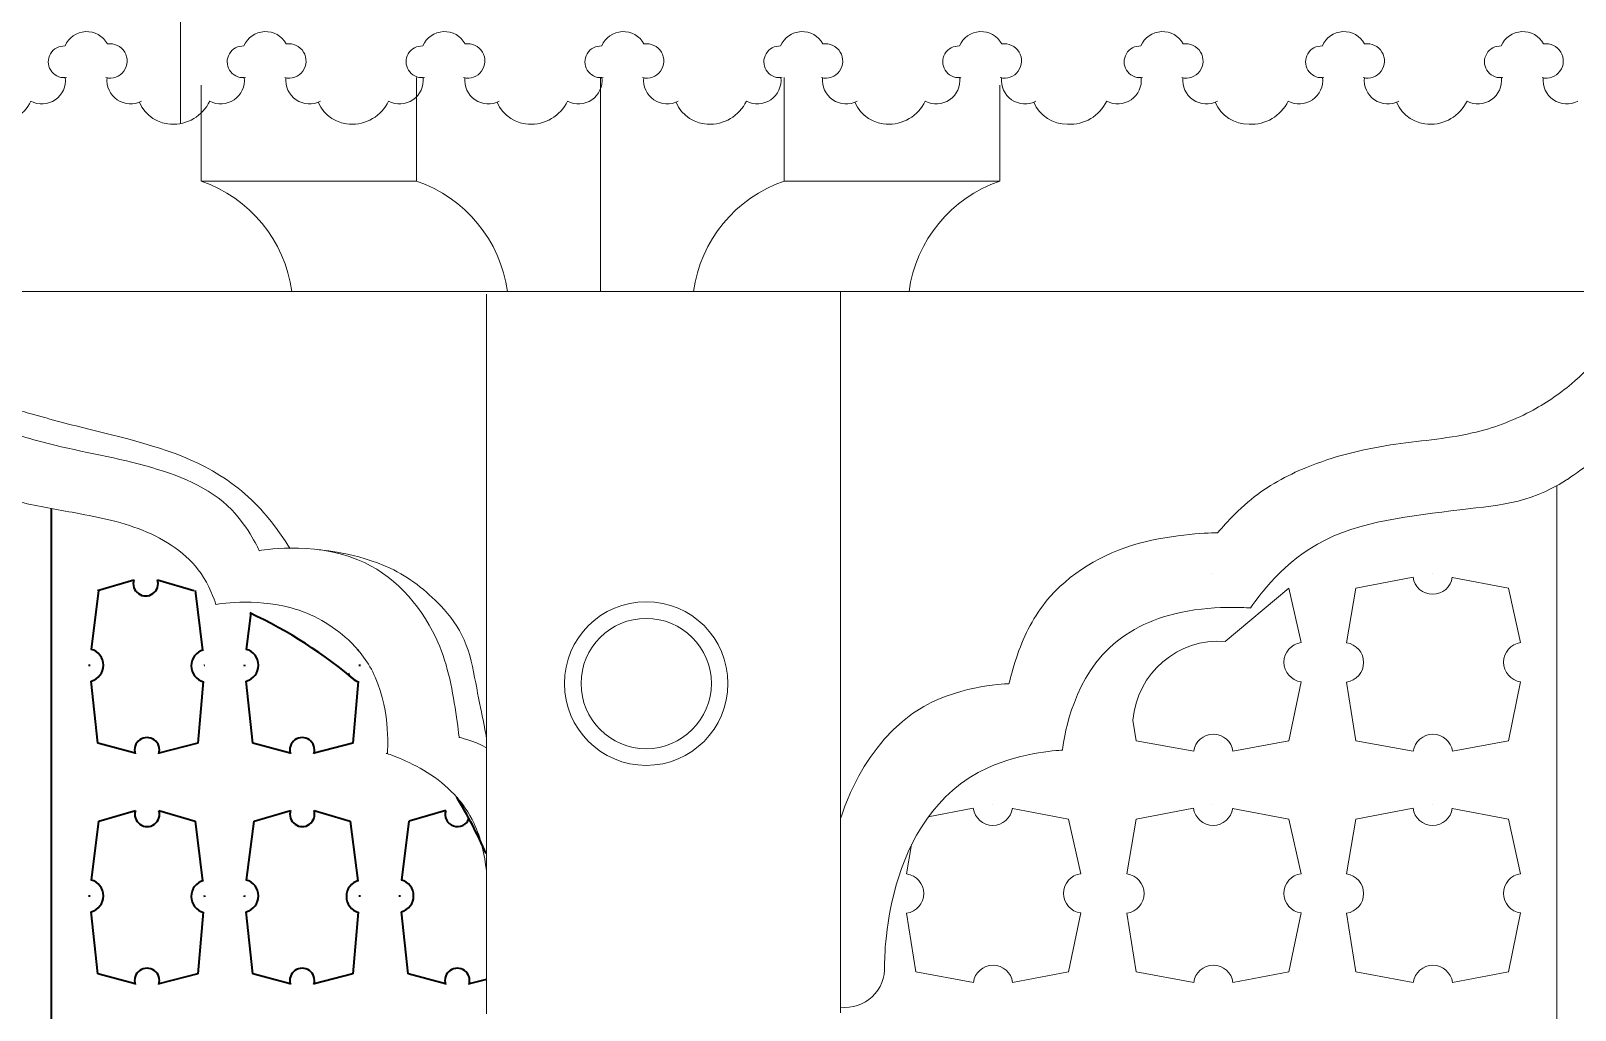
# Model space of a CAD drawing. Header units: millimetres. Extents: x 2399 to 111977, y 1313 to 59551.
# Drawn here: x 14003 to 15500, y 45612 to 46561 of the extents above; entities that cross this region are included whole.
import ezdxf

# ---------------------------------------------------------------- set-up
doc = ezdxf.new("R2010")
doc.units = ezdxf.units.MM
doc.layers.add('detail1', color=7, linetype='Continuous', lineweight=35)
doc.layers.add('main line', color=7, linetype='Continuous', lineweight=13)
doc.layers.add('hatch1', color=7, linetype='Continuous', lineweight=20, true_color=0x6a6a6a)

msp = doc.modelspace()

# ---------------------------------------------------------------- linework, layer by layer
at = {"layer": 'detail1', "color": 7, "linetype": 'Continuous', "lineweight": 35}
for p, q in [((14022.5293, 46098.5704), (14022.5293, 44698.128)), ((14061.5303, 45961.8144), (14068.7202, 46019.0482)), ((14067.2731, 46019.0482), (14102.6671, 46029.391)), ((14125.423, 46029.391), (14160.5798, 46019.0482)), ((14162.0269, 46019.0482), (14169.1907, 45961.1341)), ((14211.9232, 45961.8144), (14216.383, 45997.3158)), ((14059.5188, 45945.8021), (14059.702, 45947.2603)), ((14209.9117, 45945.8021), (14210.0949, 45947.2603)), ((14321.2998, 45947.2603), (14321.4801, 45945.8021)), ((14067.6946, 45871.1693), (14061.1224, 45931.1642)), ((14169.7616, 45930.7353), (14164.5207, 45871.1693)), ((14218.0875, 45871.1693), (14211.5152, 45931.1642)), ((14320.1545, 45930.7353), (14314.9135, 45871.1693)), ((14103.7905, 45861.4519), (14067.6946, 45871.1693)), ((14164.5207, 45871.1693), (14126.8764, 45861.3664)), ((14254.1834, 45861.4519), (14218.0875, 45871.1693)), ((14314.9135, 45871.1693), (14277.2693, 45861.3664)), ((14061.5303, 45738.2925), (14068.7202, 45795.5263)), ((14068.7202, 45795.5263), (14104.1142, 45805.869)), ((14126.8701, 45805.869), (14162.0269, 45795.5263)), ((14162.0269, 45795.5263), (14169.1907, 45737.6121)), ((14211.9232, 45738.2925), (14219.1131, 45795.5263)), ((14219.1131, 45795.5263), (14254.5071, 45805.869)), ((14277.2629, 45805.869), (14312.4197, 45795.5263)), ((14312.4197, 45795.5263), (14319.5836, 45737.6121)), ((14362.3161, 45738.2925), (14369.506, 45795.5263)), ((14404.9, 45805.869), (14369.506, 45795.5263)), ((14059.5188, 45722.2802), (14059.702, 45723.7383)), ((14170.9069, 45723.7383), (14171.0873, 45722.2802)), ((14209.9117, 45722.2802), (14210.0949, 45723.7383)), ((14321.2998, 45723.7383), (14321.4801, 45722.2802)), ((14360.3046, 45722.2802), (14360.4877, 45723.7383)), ((14067.6946, 45647.6473), (14061.1224, 45707.6423)), ((14169.7616, 45707.2134), (14164.5207, 45647.6473)), ((14218.0875, 45647.6473), (14211.5152, 45707.6423)), ((14320.1545, 45707.2134), (14314.9135, 45647.6473)), ((14368.4804, 45647.6473), (14361.9081, 45707.6423)), ((14103.7905, 45637.9299), (14067.6946, 45647.6473)), ((14164.5207, 45647.6473), (14126.8764, 45637.8444)), ((14254.1834, 45637.9299), (14218.0875, 45647.6473)), ((14314.9135, 45647.6473), (14277.2693, 45637.8444)), ((14404.5762, 45637.9299), (14368.4804, 45647.6473)), ((14444.3306, 45642.185), (14427.6622, 45637.8444))]:
    msp.add_line(p, q, dxfattribs=at)
for centre, radius, start, end in [((14114.045, 46025.6881), 11.9653, 161.9728274, 18.0271726), ((14020.0326, 45579.4801), 461.0574, 49.6240233, 64.9928705), ((14057.1732, 45946.5446), 15.8793, 284.4005587, 75.5994413), ((14174.0634, 45946.0208), 15.8793, 104.4005587, 255.5994413), ((14207.5661, 45946.5446), 15.8793, 284.4005587, 75.5994413), ((14324.4563, 45946.0208), 15.8793, 104.4005587, 107.8698459), ((14324.4563, 45946.0208), 15.8793, 206.6856969, 255.5994413), ((14115.3451, 45864.5597), 11.9653, 341.9728274, 198.0271726), ((14265.738, 45864.5597), 11.9653, 341.9728274, 198.0271726), ((14021.4797, 45579.4801), 461.0574, 23.5939121, 31.2414191), ((14115.4921, 45802.1662), 11.9653, 161.9728274, 18.0271726), ((14265.885, 45802.1662), 11.9653, 161.9728274, 18.0271726), ((14416.2779, 45802.1662), 11.9653, 161.9728274, 339.4513972), ((14057.1732, 45723.0227), 15.8793, 284.4005587, 75.5994413), ((14174.0634, 45722.4989), 15.8793, 104.4005587, 255.5994413), ((14207.5661, 45723.0227), 15.8793, 284.4005587, 75.5994413), ((14324.4563, 45722.4989), 15.8793, 104.4005587, 255.5994413), ((14357.9589, 45723.0227), 15.8793, 284.4005587, 75.5994413), ((14115.3451, 45641.0377), 11.9653, 341.9728274, 198.0271726), ((14265.738, 45641.0377), 11.9653, 341.9728274, 198.0271726), ((14416.1309, 45641.0377), 11.9653, 341.9728274, 198.0271726)]:
    msp.add_arc(centre, radius, start, end, dxfattribs=at)
at = {"layer": 'hatch1', "color": 251, "linetype": 'Continuous', "lineweight": 20, "true_color": 0x6a6a6a}
msp.add_line((14170.9069, 45947.2603), (14171.0873, 45945.8021), dxfattribs=at)
msp.add_arc((14021.4797, 45579.4801), 461.0574, 23.5939121, 31.2414191, dxfattribs=at)
at = {"layer": 'main line', "color": 7, "linetype": 'Continuous', "lineweight": 13}
for p, q in [((14147.7319, 46471.4957), (14147.7319, 46670.8185)), ((14376.6693, 46415.7989), (14376.6693, 46516.0211)), ((14554.8865, 46308.781), (14554.8865, 46516.0211)), ((14733.1037, 46415.7989), (14733.1037, 46516.0211)), ((14167.725, 46415.7989), (14167.725, 46508.6647)), ((14942.048, 46415.7989), (14942.048, 46508.6647)), ((14167.725, 46415.7989), (14376.6693, 46415.7989)), ((14942.048, 46415.7989), (14733.1037, 46415.7989)), ((12798.8324, 46308.781), (18267.3302, 46308.781)), ((14444.3306, 45608.6844), (14444.3306, 46306.236)), ((14787.7636, 45609.7199), (14787.7636, 46308.781)), ((15481.8957, 46120.5498), (15481.8957, 44698.128)), ((14022.5293, 46098.5704), (14022.5293, 44698.128)), ((15148.215, 46035.5075), (15148.2939, 46035.4924)), ((15361.0621, 46035.5075), (15361.141, 46035.4924)), ((15160.6135, 45969.6959), (15222.2334, 46021.3041)), ((15222.2334, 46021.3041), (15234.1184, 45968.5115)), ((15287.2015, 46021.3041), (15278.1599, 45968.2916)), ((15287.2015, 46021.3041), (15342.6769, 46031.972)), ((15380.6366, 46031.7514), (15435.0804, 46021.3041)), ((15435.0804, 46021.3041), (15446.9655, 45968.5115)), ((15234.1184, 45930.5208), (15222.2334, 45873.4252)), ((15278.1599, 45930.3009), (15287.2015, 45873.4252)), ((15446.9655, 45930.5208), (15435.0804, 45873.4252)), ((15071.1726, 45893.4404), (15074.3545, 45873.4252)), ((15074.3545, 45873.4252), (15130.0506, 45863.2566)), ((15168.0314, 45863.2325), (15222.2334, 45873.4252)), ((15287.2015, 45873.4252), (15342.8976, 45863.2566)), ((15380.8785, 45863.2325), (15435.0804, 45873.4252)), ((14872.7479, 45799.6301), (14916.267, 45807.9989)), ((14934.6522, 45811.5344), (14934.7311, 45811.5193)), ((15074.3545, 45797.331), (15129.8298, 45807.9989)), ((15148.215, 45811.5344), (15148.2939, 45811.5193)), ((15287.2015, 45797.331), (15342.6769, 45807.9989)), ((15361.0621, 45811.5344), (15361.141, 45811.5193)), ((14954.2267, 45807.7782), (15008.6706, 45797.331)), ((15008.6706, 45797.331), (15020.5556, 45744.5384)), ((15074.3545, 45797.331), (15065.3128, 45744.3185)), ((15167.7895, 45807.7782), (15222.2334, 45797.331)), ((15222.2334, 45797.331), (15234.1184, 45744.5384)), ((15287.2015, 45797.331), (15278.1599, 45744.3185)), ((15380.6366, 45807.7782), (15435.0804, 45797.331)), ((15435.0804, 45797.331), (15446.9655, 45744.5384)), ((14856.6118, 45772.8238), (14851.7501, 45744.3185)), ((14851.7501, 45706.3278), (14860.7917, 45649.452)), ((15020.5556, 45706.5477), (15008.6706, 45649.452)), ((15065.3128, 45706.3278), (15074.3545, 45649.452)), ((15234.1184, 45706.5477), (15222.2334, 45649.452)), ((15278.1599, 45706.3278), (15287.2015, 45649.452)), ((15446.9655, 45706.5477), (15435.0804, 45649.452)), ((14860.7917, 45649.452), (14916.4878, 45639.2834)), ((14954.4686, 45639.2594), (15008.6706, 45649.452)), ((15074.3545, 45649.452), (15130.0506, 45639.2834)), ((15168.0314, 45639.2594), (15222.2334, 45649.452)), ((15287.2015, 45649.452), (15342.8976, 45639.2834)), ((15380.8785, 45639.2594), (15435.0804, 45649.452))]:
    msp.add_line(p, q, dxfattribs=at)
at = {"layer": 'main line', "color": 7, "linetype": 'Continuous', "lineweight": 13, "flags": 128}
for points in [[(14075.4657, 46516.0211, 1.219803903), (14076.8962, 46548.703, 0.63216014), (14035.9322, 46546.7048, 1.067465283), (14036.1669, 46516.0211, -0.60309642), (14002.7751, 46493.2549)], [(14075.4657, 46516.0211, 1.219803903), (14076.8962, 46548.703, 0.63216014), (14035.9322, 46546.7048, 1.067465283), (14036.1669, 46516.0211, -0.60309642), (14002.7751, 46493.2549)], [(14075.4657, 46516.0211, 1.219803903), (14076.8962, 46548.703, 0.63216014), (14035.9322, 46546.7048, 1.067465283), (14036.1669, 46516.0211, -0.60309642), (14002.7751, 46493.2549)], [(14075.4657, 46516.0211, 1.219803903), (14076.8962, 46548.703, 0.63216014), (14035.9322, 46546.7048, 1.067465283), (14036.1669, 46516.0211, -0.60309642), (14002.7751, 46493.2549)], [(14075.4657, 46516.0211, 1.219803903), (14076.8962, 46548.703, 0.63216014), (14035.9322, 46546.7048, 1.067465283), (14036.1669, 46516.0211, -0.60309642), (14002.7751, 46493.2549)], [(14075.4657, 46516.0211, 1.219803903), (14076.8962, 46548.703, 0.63216014), (14035.9322, 46546.7048, 1.067465283), (14036.1669, 46516.0211, -0.60309642), (14002.7751, 46493.2549)], [(14248.8777, 46516.0211, 1.219803903), (14250.3081, 46548.703, 0.63216014), (14209.3441, 46546.7048, 1.067465283), (14209.5789, 46516.0211, -0.60309642), (14176.1871, 46493.2549)], [(14248.8777, 46516.0211, 1.219803903), (14250.3081, 46548.703, 0.63216014), (14209.3441, 46546.7048, 1.067465283), (14209.5789, 46516.0211, -0.60309642), (14176.1871, 46493.2549)], [(14248.8777, 46516.0211, 1.219803903), (14250.3081, 46548.703, 0.63216014), (14209.3441, 46546.7048, 1.067465283), (14209.5789, 46516.0211, -0.60309642), (14176.1871, 46493.2549)], [(14248.8777, 46516.0211, 1.219803903), (14250.3081, 46548.703, 0.63216014), (14209.3441, 46546.7048, 1.067465283), (14209.5789, 46516.0211, -0.60309642), (14176.1871, 46493.2549)], [(14248.8777, 46516.0211, 1.219803903), (14250.3081, 46548.703, 0.63216014), (14209.3441, 46546.7048, 1.067465283), (14209.5789, 46516.0211, -0.60309642), (14176.1871, 46493.2549)], [(14248.8777, 46516.0211, 1.219803903), (14250.3081, 46548.703, 0.63216014), (14209.3441, 46546.7048, 1.067465283), (14209.5789, 46516.0211, -0.60309642), (14176.1871, 46493.2549)], [(14422.2897, 46516.0211, 1.219803903), (14423.7201, 46548.703, 0.63216014), (14382.7561, 46546.7048, 1.067465283), (14382.9908, 46516.0211, -0.60309642), (14349.5991, 46493.2549)], [(14422.2897, 46516.0211, 1.219803903), (14423.7201, 46548.703, 0.63216014), (14382.7561, 46546.7048, 1.067465283), (14382.9908, 46516.0211, -0.60309642), (14349.5991, 46493.2549)], [(14422.2897, 46516.0211, 1.219803903), (14423.7201, 46548.703, 0.63216014), (14382.7561, 46546.7048, 1.067465283), (14382.9908, 46516.0211, -0.60309642), (14349.5991, 46493.2549)], [(14422.2897, 46516.0211, 1.219803903), (14423.7201, 46548.703, 0.63216014), (14382.7561, 46546.7048, 1.067465283), (14382.9908, 46516.0211, -0.60309642), (14349.5991, 46493.2549)], [(14422.2897, 46516.0211, 1.219803903), (14423.7201, 46548.703, 0.63216014), (14382.7561, 46546.7048, 1.067465283), (14382.9908, 46516.0211, -0.60309642), (14349.5991, 46493.2549)], [(14422.2897, 46516.0211, 1.219803903), (14423.7201, 46548.703, 0.63216014), (14382.7561, 46546.7048, 1.067465283), (14382.9908, 46516.0211, -0.60309642), (14349.5991, 46493.2549)], [(14595.7016, 46516.0211, 1.219803903), (14597.1321, 46548.703, 0.63216014), (14556.1681, 46546.7048, 1.067465283), (14556.4028, 46516.0211, -0.60309642), (14523.011, 46493.2549)], [(14595.7016, 46516.0211, 1.219803903), (14597.1321, 46548.703, 0.63216014), (14556.1681, 46546.7048, 1.067465283), (14556.4028, 46516.0211, -0.60309642), (14523.011, 46493.2549)], [(14595.7016, 46516.0211, 1.219803903), (14597.1321, 46548.703, 0.63216014), (14556.1681, 46546.7048, 1.067465283), (14556.4028, 46516.0211, -0.60309642), (14523.011, 46493.2549)], [(14595.7016, 46516.0211, 1.219803903), (14597.1321, 46548.703, 0.63216014), (14556.1681, 46546.7048, 1.067465283), (14556.4028, 46516.0211, -0.60309642), (14523.011, 46493.2549)], [(14595.7016, 46516.0211, 1.219803903), (14597.1321, 46548.703, 0.63216014), (14556.1681, 46546.7048, 1.067465283), (14556.4028, 46516.0211, -0.60309642), (14523.011, 46493.2549)], [(14595.7016, 46516.0211, 1.219803903), (14597.1321, 46548.703, 0.63216014), (14556.1681, 46546.7048, 1.067465283), (14556.4028, 46516.0211, -0.60309642), (14523.011, 46493.2549)], [(14769.1136, 46516.0211, 1.219803903), (14770.544, 46548.703, 0.63216014), (14729.58, 46546.7048, 1.067465283), (14729.8148, 46516.0211, -0.60309642), (14696.423, 46493.2549)], [(14769.1136, 46516.0211, 1.219803903), (14770.544, 46548.703, 0.63216014), (14729.58, 46546.7048, 1.067465283), (14729.8148, 46516.0211, -0.60309642), (14696.423, 46493.2549)], [(14769.1136, 46516.0211, 1.219803903), (14770.544, 46548.703, 0.63216014), (14729.58, 46546.7048, 1.067465283), (14729.8148, 46516.0211, -0.60309642), (14696.423, 46493.2549)], [(14769.1136, 46516.0211, 1.219803903), (14770.544, 46548.703, 0.63216014), (14729.58, 46546.7048, 1.067465283), (14729.8148, 46516.0211, -0.60309642), (14696.423, 46493.2549)], [(14769.1136, 46516.0211, 1.219803903), (14770.544, 46548.703, 0.63216014), (14729.58, 46546.7048, 1.067465283), (14729.8148, 46516.0211, -0.60309642), (14696.423, 46493.2549)], [(14769.1136, 46516.0211, 1.219803903), (14770.544, 46548.703, 0.63216014), (14729.58, 46546.7048, 1.067465283), (14729.8148, 46516.0211, -0.60309642), (14696.423, 46493.2549)], [(14942.5256, 46516.0211, 1.219803903), (14943.956, 46548.703, 0.63216014), (14902.992, 46546.7048, 1.067465283), (14903.2267, 46516.0211, -0.60309642), (14869.835, 46493.2549)], [(14942.5256, 46516.0211, 1.219803903), (14943.956, 46548.703, 0.63216014), (14902.992, 46546.7048, 1.067465283), (14903.2267, 46516.0211, -0.60309642), (14869.835, 46493.2549)], [(14942.5256, 46516.0211, 1.219803903), (14943.956, 46548.703, 0.63216014), (14902.992, 46546.7048, 1.067465283), (14903.2267, 46516.0211, -0.60309642), (14869.835, 46493.2549)], [(14942.5256, 46516.0211, 1.219803903), (14943.956, 46548.703, 0.63216014), (14902.992, 46546.7048, 1.067465283), (14903.2267, 46516.0211, -0.60309642), (14869.835, 46493.2549)], [(14942.5256, 46516.0211, 1.219803903), (14943.956, 46548.703, 0.63216014), (14902.992, 46546.7048, 1.067465283), (14903.2267, 46516.0211, -0.60309642), (14869.835, 46493.2549)], [(14942.5256, 46516.0211, 1.219803903), (14943.956, 46548.703, 0.63216014), (14902.992, 46546.7048, 1.067465283), (14903.2267, 46516.0211, -0.60309642), (14869.835, 46493.2549)], [(15118.3923, 46516.0211, 1.219803903), (15119.8227, 46548.703, 0.63216014), (15078.8587, 46546.7048, 1.067465283), (15079.0934, 46516.0211, -0.60309642), (15045.7017, 46493.2549)], [(15118.3923, 46516.0211, 1.219803903), (15119.8227, 46548.703, 0.63216014), (15078.8587, 46546.7048, 1.067465283), (15079.0934, 46516.0211, -0.60309642), (15045.7017, 46493.2549)], [(15118.3923, 46516.0211, 1.219803903), (15119.8227, 46548.703, 0.63216014), (15078.8587, 46546.7048, 1.067465283), (15079.0934, 46516.0211, -0.60309642), (15045.7017, 46493.2549)], [(15118.3923, 46516.0211, 1.219803903), (15119.8227, 46548.703, 0.63216014), (15078.8587, 46546.7048, 1.067465283), (15079.0934, 46516.0211, -0.60309642), (15045.7017, 46493.2549)], [(15118.3923, 46516.0211, 1.219803903), (15119.8227, 46548.703, 0.63216014), (15078.8587, 46546.7048, 1.067465283), (15079.0934, 46516.0211, -0.60309642), (15045.7017, 46493.2549)], [(15118.3923, 46516.0211, 1.219803903), (15119.8227, 46548.703, 0.63216014), (15078.8587, 46546.7048, 1.067465283), (15079.0934, 46516.0211, -0.60309642), (15045.7017, 46493.2549)], [(15294.2589, 46516.0211, 1.219803903), (15295.6894, 46548.703, 0.63216014), (15254.7254, 46546.7048, 1.067465283), (15254.9601, 46516.0211, -0.60309642), (15221.5684, 46493.2549)], [(15294.2589, 46516.0211, 1.219803903), (15295.6894, 46548.703, 0.63216014), (15254.7254, 46546.7048, 1.067465283), (15254.9601, 46516.0211, -0.60309642), (15221.5684, 46493.2549)], [(15294.2589, 46516.0211, 1.219803903), (15295.6894, 46548.703, 0.63216014), (15254.7254, 46546.7048, 1.067465283), (15254.9601, 46516.0211, -0.60309642), (15221.5684, 46493.2549)], [(15294.2589, 46516.0211, 1.219803903), (15295.6894, 46548.703, 0.63216014), (15254.7254, 46546.7048, 1.067465283), (15254.9601, 46516.0211, -0.60309642), (15221.5684, 46493.2549)], [(15294.2589, 46516.0211, 1.219803903), (15295.6894, 46548.703, 0.63216014), (15254.7254, 46546.7048, 1.067465283), (15254.9601, 46516.0211, -0.60309642), (15221.5684, 46493.2549)], [(15294.2589, 46516.0211, 1.219803903), (15295.6894, 46548.703, 0.63216014), (15254.7254, 46546.7048, 1.067465283), (15254.9601, 46516.0211, -0.60309642), (15221.5684, 46493.2549)], [(15467.6709, 46516.0211, 1.219803903), (15469.1014, 46548.703, 0.63216014), (15428.1373, 46546.7048, 1.067465283), (15428.3721, 46516.0211, -0.60309642), (15394.9803, 46493.2549)], [(15467.6709, 46516.0211, 1.219803903), (15469.1014, 46548.703, 0.63216014), (15428.1373, 46546.7048, 1.067465283), (15428.3721, 46516.0211, -0.60309642), (15394.9803, 46493.2549)], [(15467.6709, 46516.0211, 1.219803903), (15469.1014, 46548.703, 0.63216014), (15428.1373, 46546.7048, 1.067465283), (15428.3721, 46516.0211, -0.60309642), (15394.9803, 46493.2549)], [(15467.6709, 46516.0211, 1.219803903), (15469.1014, 46548.703, 0.63216014), (15428.1373, 46546.7048, 1.067465283), (15428.3721, 46516.0211, -0.60309642), (15394.9803, 46493.2549)], [(15467.6709, 46516.0211, 1.219803903), (15469.1014, 46548.703, 0.63216014), (15428.1373, 46546.7048, 1.067465283), (15428.3721, 46516.0211, -0.60309642), (15394.9803, 46493.2549)], [(15467.6709, 46516.0211, 1.219803903), (15469.1014, 46548.703, 0.63216014), (15428.1373, 46546.7048, 1.067465283), (15428.3721, 46516.0211, -0.60309642), (15394.9803, 46493.2549)], [(14037.3646, 46516.0211, -0.017938026), (14036.1933, 46515.7773)], [(14037.3646, 46516.0211, -0.017938026), (14036.1933, 46515.7773)], [(14037.3646, 46516.0211, -0.017938026), (14036.1933, 46515.7773)], [(14037.3646, 46516.0211, -0.017938026), (14036.1933, 46515.7773)], [(14037.3646, 46516.0211, -0.017938026), (14036.1933, 46515.7773)], [(14037.3646, 46516.0211, -0.017938026), (14036.1933, 46515.7773)], [(14076.6634, 46516.0211, 0.60309642), (14110.0552, 46493.2549)], [(14076.6634, 46516.0211, 0.60309642), (14110.0552, 46493.2549)], [(14076.6634, 46516.0211, 0.60309642), (14110.0552, 46493.2549)], [(14076.6634, 46516.0211, 0.60309642), (14110.0552, 46493.2549)], [(14076.6634, 46516.0211, 0.60309642), (14110.0552, 46493.2549)], [(14076.6634, 46516.0211, 0.60309642), (14110.0552, 46493.2549)], [(14210.7766, 46516.0211, -0.017938026), (14209.6052, 46515.7773)], [(14210.7766, 46516.0211, -0.017938026), (14209.6052, 46515.7773)], [(14210.7766, 46516.0211, -0.017938026), (14209.6052, 46515.7773)], [(14210.7766, 46516.0211, -0.017938026), (14209.6052, 46515.7773)], [(14210.7766, 46516.0211, -0.017938026), (14209.6052, 46515.7773)], [(14210.7766, 46516.0211, -0.017938026), (14209.6052, 46515.7773)], [(14250.0754, 46516.0211, 0.60309642), (14283.4672, 46493.2549)], [(14250.0754, 46516.0211, 0.60309642), (14283.4672, 46493.2549)], [(14250.0754, 46516.0211, 0.60309642), (14283.4672, 46493.2549)], [(14250.0754, 46516.0211, 0.60309642), (14283.4672, 46493.2549)], [(14250.0754, 46516.0211, 0.60309642), (14283.4672, 46493.2549)], [(14250.0754, 46516.0211, 0.60309642), (14283.4672, 46493.2549)], [(14384.1886, 46516.0211, -0.017938026), (14383.0172, 46515.7773)], [(14384.1886, 46516.0211, -0.017938026), (14383.0172, 46515.7773)], [(14384.1886, 46516.0211, -0.017938026), (14383.0172, 46515.7773)], [(14384.1886, 46516.0211, -0.017938026), (14383.0172, 46515.7773)], [(14384.1886, 46516.0211, -0.017938026), (14383.0172, 46515.7773)], [(14384.1886, 46516.0211, -0.017938026), (14383.0172, 46515.7773)], [(14423.4874, 46516.0211, 0.60309642), (14456.8791, 46493.2549)], [(14423.4874, 46516.0211, 0.60309642), (14456.8791, 46493.2549)], [(14423.4874, 46516.0211, 0.60309642), (14456.8791, 46493.2549)], [(14423.4874, 46516.0211, 0.60309642), (14456.8791, 46493.2549)], [(14423.4874, 46516.0211, 0.60309642), (14456.8791, 46493.2549)], [(14423.4874, 46516.0211, 0.60309642), (14456.8791, 46493.2549)], [(14557.6005, 46516.0211, -0.017938026), (14556.4292, 46515.7773)], [(14557.6005, 46516.0211, -0.017938026), (14556.4292, 46515.7773)], [(14557.6005, 46516.0211, -0.017938026), (14556.4292, 46515.7773)], [(14557.6005, 46516.0211, -0.017938026), (14556.4292, 46515.7773)], [(14557.6005, 46516.0211, -0.017938026), (14556.4292, 46515.7773)], [(14557.6005, 46516.0211, -0.017938026), (14556.4292, 46515.7773)], [(14596.8993, 46516.0211, 0.60309642), (14630.2911, 46493.2549)], [(14596.8993, 46516.0211, 0.60309642), (14630.2911, 46493.2549)], [(14596.8993, 46516.0211, 0.60309642), (14630.2911, 46493.2549)], [(14596.8993, 46516.0211, 0.60309642), (14630.2911, 46493.2549)], [(14596.8993, 46516.0211, 0.60309642), (14630.2911, 46493.2549)], [(14596.8993, 46516.0211, 0.60309642), (14630.2911, 46493.2549)], [(14731.0125, 46516.0211, -0.017938026), (14729.8411, 46515.7773)], [(14731.0125, 46516.0211, -0.017938026), (14729.8411, 46515.7773)], [(14731.0125, 46516.0211, -0.017938026), (14729.8411, 46515.7773)], [(14731.0125, 46516.0211, -0.017938026), (14729.8411, 46515.7773)], [(14731.0125, 46516.0211, -0.017938026), (14729.8411, 46515.7773)], [(14731.0125, 46516.0211, -0.017938026), (14729.8411, 46515.7773)], [(14770.3113, 46516.0211, 0.60309642), (14803.7031, 46493.2549)], [(14770.3113, 46516.0211, 0.60309642), (14803.7031, 46493.2549)], [(14770.3113, 46516.0211, 0.60309642), (14803.7031, 46493.2549)], [(14770.3113, 46516.0211, 0.60309642), (14803.7031, 46493.2549)], [(14770.3113, 46516.0211, 0.60309642), (14803.7031, 46493.2549)], [(14770.3113, 46516.0211, 0.60309642), (14803.7031, 46493.2549)], [(14904.4244, 46516.0211, -0.017938026), (14903.2531, 46515.7773)], [(14904.4244, 46516.0211, -0.017938026), (14903.2531, 46515.7773)], [(14904.4244, 46516.0211, -0.017938026), (14903.2531, 46515.7773)], [(14904.4244, 46516.0211, -0.017938026), (14903.2531, 46515.7773)], [(14904.4244, 46516.0211, -0.017938026), (14903.2531, 46515.7773)], [(14904.4244, 46516.0211, -0.017938026), (14903.2531, 46515.7773)], [(14943.7233, 46516.0211, 0.60309642), (14977.115, 46493.2549)], [(14943.7233, 46516.0211, 0.60309642), (14977.115, 46493.2549)], [(14943.7233, 46516.0211, 0.60309642), (14977.115, 46493.2549)], [(14943.7233, 46516.0211, 0.60309642), (14977.115, 46493.2549)], [(14943.7233, 46516.0211, 0.60309642), (14977.115, 46493.2549)], [(14943.7233, 46516.0211, 0.60309642), (14977.115, 46493.2549)], [(15080.2911, 46516.0211, -0.017938026), (15079.1198, 46515.7773)], [(15080.2911, 46516.0211, -0.017938026), (15079.1198, 46515.7773)], [(15080.2911, 46516.0211, -0.017938026), (15079.1198, 46515.7773)], [(15080.2911, 46516.0211, -0.017938026), (15079.1198, 46515.7773)], [(15080.2911, 46516.0211, -0.017938026), (15079.1198, 46515.7773)], [(15080.2911, 46516.0211, -0.017938026), (15079.1198, 46515.7773)], [(15119.59, 46516.0211, 0.60309642), (15152.9817, 46493.2549)], [(15119.59, 46516.0211, 0.60309642), (15152.9817, 46493.2549)], [(15119.59, 46516.0211, 0.60309642), (15152.9817, 46493.2549)], [(15119.59, 46516.0211, 0.60309642), (15152.9817, 46493.2549)], [(15119.59, 46516.0211, 0.60309642), (15152.9817, 46493.2549)], [(15119.59, 46516.0211, 0.60309642), (15152.9817, 46493.2549)], [(15256.1578, 46516.0211, -0.017938026), (15254.9865, 46515.7773)], [(15256.1578, 46516.0211, -0.017938026), (15254.9865, 46515.7773)], [(15256.1578, 46516.0211, -0.017938026), (15254.9865, 46515.7773)], [(15256.1578, 46516.0211, -0.017938026), (15254.9865, 46515.7773)], [(15256.1578, 46516.0211, -0.017938026), (15254.9865, 46515.7773)], [(15256.1578, 46516.0211, -0.017938026), (15254.9865, 46515.7773)], [(15295.4567, 46516.0211, 0.60309642), (15328.8484, 46493.2549)], [(15295.4567, 46516.0211, 0.60309642), (15328.8484, 46493.2549)], [(15295.4567, 46516.0211, 0.60309642), (15328.8484, 46493.2549)], [(15295.4567, 46516.0211, 0.60309642), (15328.8484, 46493.2549)], [(15295.4567, 46516.0211, 0.60309642), (15328.8484, 46493.2549)], [(15295.4567, 46516.0211, 0.60309642), (15328.8484, 46493.2549)], [(15429.5698, 46516.0211, -0.017938026), (15428.3984, 46515.7773)], [(15429.5698, 46516.0211, -0.017938026), (15428.3984, 46515.7773)], [(15429.5698, 46516.0211, -0.017938026), (15428.3984, 46515.7773)], [(15429.5698, 46516.0211, -0.017938026), (15428.3984, 46515.7773)], [(15429.5698, 46516.0211, -0.017938026), (15428.3984, 46515.7773)], [(15429.5698, 46516.0211, -0.017938026), (15428.3984, 46515.7773)], [(15468.8686, 46516.0211, 0.60309642), (15502.2604, 46493.2549)], [(15468.8686, 46516.0211, 0.60309642), (15502.2604, 46493.2549)], [(15468.8686, 46516.0211, 0.60309642), (15502.2604, 46493.2549)], [(15468.8686, 46516.0211, 0.60309642), (15502.2604, 46493.2549)], [(15468.8686, 46516.0211, 0.60309642), (15502.2604, 46493.2549)], [(15468.8686, 46516.0211, 0.60309642), (15502.2604, 46493.2549)], [(13964.8475, 46470.9113, 0.304535594), (14002.7751, 46493.2549)], [(13964.8475, 46470.9113, 0.304535594), (14002.7751, 46493.2549)], [(13964.8475, 46470.9113, 0.304535594), (14002.7751, 46493.2549)], [(13964.8475, 46470.9113, 0.304535594), (14002.7751, 46493.2549)], [(13964.8475, 46470.9113, 0.304535594), (14002.7751, 46493.2549)], [(13964.8475, 46470.9113, 0.304535594), (14002.7751, 46493.2549)], [(14107.9408, 46492.27, 0.304535594), (14140.7142, 46470.9113)], [(14107.9408, 46492.27, 0.304535594), (14140.7142, 46470.9113)], [(14107.9408, 46492.27, 0.304535594), (14140.7142, 46470.9113)], [(14107.9408, 46492.27, 0.304535594), (14140.7142, 46470.9113)], [(14107.9408, 46492.27, 0.304535594), (14140.7142, 46470.9113)], [(14107.9408, 46492.27, 0.304535594), (14140.7142, 46470.9113)], [(14138.2594, 46470.9113, 0.304535594), (14176.1871, 46493.2549)], [(14138.2594, 46470.9113, 0.304535594), (14176.1871, 46493.2549)], [(14138.2594, 46470.9113, 0.304535594), (14176.1871, 46493.2549)], [(14138.2594, 46470.9113, 0.304535594), (14176.1871, 46493.2549)], [(14138.2594, 46470.9113, 0.304535594), (14176.1871, 46493.2549)], [(14138.2594, 46470.9113, 0.304535594), (14176.1871, 46493.2549)], [(14281.3528, 46492.27, 0.304535594), (14314.1261, 46470.9113)], [(14281.3528, 46492.27, 0.304535594), (14314.1261, 46470.9113)], [(14281.3528, 46492.27, 0.304535594), (14314.1261, 46470.9113)], [(14281.3528, 46492.27, 0.304535594), (14314.1261, 46470.9113)], [(14281.3528, 46492.27, 0.304535594), (14314.1261, 46470.9113)], [(14281.3528, 46492.27, 0.304535594), (14314.1261, 46470.9113)], [(14311.6714, 46470.9113, 0.304535594), (14349.5991, 46493.2549)], [(14311.6714, 46470.9113, 0.304535594), (14349.5991, 46493.2549)], [(14311.6714, 46470.9113, 0.304535594), (14349.5991, 46493.2549)], [(14311.6714, 46470.9113, 0.304535594), (14349.5991, 46493.2549)], [(14311.6714, 46470.9113, 0.304535594), (14349.5991, 46493.2549)], [(14311.6714, 46470.9113, 0.304535594), (14349.5991, 46493.2549)], [(14454.7647, 46492.27, 0.304535594), (14487.5381, 46470.9113)], [(14454.7647, 46492.27, 0.304535594), (14487.5381, 46470.9113)], [(14454.7647, 46492.27, 0.304535594), (14487.5381, 46470.9113)], [(14454.7647, 46492.27, 0.304535594), (14487.5381, 46470.9113)], [(14454.7647, 46492.27, 0.304535594), (14487.5381, 46470.9113)], [(14454.7647, 46492.27, 0.304535594), (14487.5381, 46470.9113)], [(14485.0834, 46470.9113, 0.304535594), (14523.011, 46493.2549)], [(14485.0834, 46470.9113, 0.304535594), (14523.011, 46493.2549)], [(14485.0834, 46470.9113, 0.304535594), (14523.011, 46493.2549)], [(14485.0834, 46470.9113, 0.304535594), (14523.011, 46493.2549)], [(14485.0834, 46470.9113, 0.304535594), (14523.011, 46493.2549)], [(14485.0834, 46470.9113, 0.304535594), (14523.011, 46493.2549)], [(14628.1767, 46492.27, 0.304535594), (14660.95, 46470.9113)], [(14628.1767, 46492.27, 0.304535594), (14660.95, 46470.9113)], [(14628.1767, 46492.27, 0.304535594), (14660.95, 46470.9113)], [(14628.1767, 46492.27, 0.304535594), (14660.95, 46470.9113)], [(14628.1767, 46492.27, 0.304535594), (14660.95, 46470.9113)], [(14628.1767, 46492.27, 0.304535594), (14660.95, 46470.9113)], [(14658.4953, 46470.9113, 0.304535594), (14696.423, 46493.2549)], [(14658.4953, 46470.9113, 0.304535594), (14696.423, 46493.2549)], [(14658.4953, 46470.9113, 0.304535594), (14696.423, 46493.2549)], [(14658.4953, 46470.9113, 0.304535594), (14696.423, 46493.2549)], [(14658.4953, 46470.9113, 0.304535594), (14696.423, 46493.2549)], [(14658.4953, 46470.9113, 0.304535594), (14696.423, 46493.2549)], [(14801.5887, 46492.27, 0.304535594), (14834.362, 46470.9113)], [(14801.5887, 46492.27, 0.304535594), (14834.362, 46470.9113)], [(14801.5887, 46492.27, 0.304535594), (14834.362, 46470.9113)], [(14801.5887, 46492.27, 0.304535594), (14834.362, 46470.9113)], [(14801.5887, 46492.27, 0.304535594), (14834.362, 46470.9113)], [(14801.5887, 46492.27, 0.304535594), (14834.362, 46470.9113)], [(14831.9073, 46470.9113, 0.304535594), (14869.835, 46493.2549)], [(14831.9073, 46470.9113, 0.304535594), (14869.835, 46493.2549)], [(14831.9073, 46470.9113, 0.304535594), (14869.835, 46493.2549)], [(14831.9073, 46470.9113, 0.304535594), (14869.835, 46493.2549)], [(14831.9073, 46470.9113, 0.304535594), (14869.835, 46493.2549)], [(14831.9073, 46470.9113, 0.304535594), (14869.835, 46493.2549)], [(14975.0006, 46492.27, 0.304535594), (15007.774, 46470.9113)], [(14975.0006, 46492.27, 0.304535594), (15007.774, 46470.9113)], [(14975.0006, 46492.27, 0.304535594), (15007.774, 46470.9113)], [(14975.0006, 46492.27, 0.304535594), (15007.774, 46470.9113)], [(14975.0006, 46492.27, 0.304535594), (15007.774, 46470.9113)], [(14975.0006, 46492.27, 0.304535594), (15007.774, 46470.9113)], [(15007.774, 46470.9113, 0.304535594), (15045.7017, 46493.2549)], [(15007.774, 46470.9113, 0.304535594), (15045.7017, 46493.2549)], [(15007.774, 46470.9113, 0.304535594), (15045.7017, 46493.2549)], [(15007.774, 46470.9113, 0.304535594), (15045.7017, 46493.2549)], [(15007.774, 46470.9113, 0.304535594), (15045.7017, 46493.2549)], [(15007.774, 46470.9113, 0.304535594), (15045.7017, 46493.2549)], [(15150.8673, 46492.27, 0.304535594), (15183.6407, 46470.9113)], [(15150.8673, 46492.27, 0.304535594), (15183.6407, 46470.9113)], [(15150.8673, 46492.27, 0.304535594), (15183.6407, 46470.9113)], [(15150.8673, 46492.27, 0.304535594), (15183.6407, 46470.9113)], [(15150.8673, 46492.27, 0.304535594), (15183.6407, 46470.9113)], [(15150.8673, 46492.27, 0.304535594), (15183.6407, 46470.9113)], [(15183.6407, 46470.9113, 0.304535594), (15221.5684, 46493.2549)], [(15183.6407, 46470.9113, 0.304535594), (15221.5684, 46493.2549)], [(15183.6407, 46470.9113, 0.304535594), (15221.5684, 46493.2549)], [(15183.6407, 46470.9113, 0.304535594), (15221.5684, 46493.2549)], [(15183.6407, 46470.9113, 0.304535594), (15221.5684, 46493.2549)], [(15183.6407, 46470.9113, 0.304535594), (15221.5684, 46493.2549)], [(15326.734, 46492.27, 0.304535594), (15359.5074, 46470.9113)], [(15326.734, 46492.27, 0.304535594), (15359.5074, 46470.9113)], [(15326.734, 46492.27, 0.304535594), (15359.5074, 46470.9113)], [(15326.734, 46492.27, 0.304535594), (15359.5074, 46470.9113)], [(15326.734, 46492.27, 0.304535594), (15359.5074, 46470.9113)], [(15326.734, 46492.27, 0.304535594), (15359.5074, 46470.9113)], [(15357.0526, 46470.9113, 0.304535594), (15394.9803, 46493.2549)], [(15357.0526, 46470.9113, 0.304535594), (15394.9803, 46493.2549)], [(15357.0526, 46470.9113, 0.304535594), (15394.9803, 46493.2549)], [(15357.0526, 46470.9113, 0.304535594), (15394.9803, 46493.2549)], [(15357.0526, 46470.9113, 0.304535594), (15394.9803, 46493.2549)], [(15357.0526, 46470.9113, 0.304535594), (15394.9803, 46493.2549)]]:
    msp.add_lwpolyline(points, format="xyb", dxfattribs=at)
at = {"layer": 'main line', "color": 7, "linetype": 'Continuous', "lineweight": 13}
for radius in [79.3031, 63.1589]:
    msp.add_circle((14599.2527, 45928.8788), radius, dxfattribs=at)
for centre, radius, start, end in [((14124.8494, 46290.8512), 132.0994, 7.8008289, 71.0604356), ((14333.7937, 46290.8512), 132.0994, 7.8008289, 71.0604356), ((14775.9793, 46290.8512), 132.0994, 108.9395644, 172.1991711), ((14984.9236, 46290.8512), 132.0994, 108.9395644, 172.1991711), ((15361.6722, 46034.53), 19.1668, 187.6696103, 352.3303897), ((15154.3119, 45886.5063), 83.428, 85.6681155, 175.2323398), ((15236.6765, 45949.5162), 19.1668, 97.6696103, 262.3303897), ((15275.6019, 45949.2962), 19.1668, 277.6696103, 82.3303897), ((15449.5235, 45949.5162), 19.1668, 97.6696103, 262.3303897), ((15149.0451, 45860.6084), 19.1668, 7.6696103, 172.3303897), ((15361.8921, 45860.6084), 19.1668, 7.6696103, 172.3303897), ((14935.2624, 45810.5569), 19.1668, 187.6696103, 352.3303897), ((15148.8252, 45810.5569), 19.1668, 187.6696103, 352.3303897), ((15361.6722, 45810.5569), 19.1668, 187.6696103, 352.3303897), ((14849.192, 45725.3231), 19.1668, 277.6696103, 82.3303897), ((15023.1137, 45725.543), 19.1668, 97.6696103, 262.3303897), ((15062.7548, 45725.3231), 19.1668, 277.6696103, 82.3303897), ((15236.6765, 45725.543), 19.1668, 97.6696103, 262.3303897), ((15275.6019, 45725.3231), 19.1668, 277.6696103, 82.3303897), ((15449.5235, 45725.543), 19.1668, 97.6696103, 262.3303897), ((14792.2769, 45653.2459), 38.2071, 263.2159862, 3.1392096), ((14935.4823, 45636.6353), 19.1668, 7.6696103, 172.3303897), ((15149.0451, 45636.6353), 19.1668, 7.6696103, 172.3303897), ((15361.8921, 45636.6353), 19.1668, 7.6696103, 172.3303897)]:
    msp.add_arc(centre, radius, start, end, dxfattribs=at)
for points, knots in [([(15533.0813, 46256.2064), (15533.0813, 46256.2064), (15516.1906, 46236.186), (15496.2758, 46219.401), (15483.9789, 46209.0366), (15470.6412, 46199.9823), (15456.4123, 46192.4835), (15438.638, 46183.1163), (15419.7036, 46176.1759), (15400.1202, 46171.6871), (15374.087, 46165.7198), (15347.2969, 46164.0997), (15320.879, 46160.0865), (15292.9181, 46155.839), (15265.3972, 46148.9357), (15239.2409, 46138.2117), (15220.0379, 46130.3386), (15201.7292, 46120.3428), (15185.6366, 46107.2633), (15167.9112, 46092.8566), (15153.3724, 46074.9991), (15153.3724, 46074.9991)], [0, 0, 0, 0, 1, 1, 1, 2, 2, 2, 3, 3, 3, 4, 4, 4, 5, 5, 5, 6, 6, 6, 7, 7, 7, 7]), ([(14224.1666, 46057.5928), (14224.1666, 46057.5928), (14214.1848, 46079.9885), (14197.4423, 46097.1642), (14175.4034, 46119.7733), (14144.7929, 46131.2003), (14114.2104, 46139.7366), (14080.9473, 46149.0212), (14046.6987, 46154.1451), (14013.3094, 46163.0214), (13992.7241, 46168.4939), (13972.5307, 46175.5131), (13953.8037, 46185.6595), (13919.6672, 46204.1547), (13891.27, 46231.3461), (13891.27, 46231.3461)], [0, 0, 0, 0, 1, 1, 1, 2, 2, 2, 3, 3, 3, 4, 4, 4, 5, 5, 5, 5]), ([(13921.6979, 46231.3461), (13921.6979, 46231.3461), (13937.2953, 46217.2541), (13955.655, 46207.4863), (13969.3897, 46200.1791), (13984.3605, 46195.65), (13999.3141, 46191.3163), (14018.6449, 46185.714), (14038.1092, 46180.5759), (14057.6331, 46175.6897), (14099.2746, 46165.2683), (14141.4996, 46156.0739), (14178.7152, 46134.9661), (14198.6704, 46123.648), (14216.4278, 46108.858), (14231.2458, 46091.3769), (14243.6854, 46076.7017), (14253.6426, 46060.115), (14253.6426, 46060.115)], [0, 0, 0, 0, 1, 1, 1, 2, 2, 2, 3, 3, 3, 4, 4, 4, 5, 5, 5, 6, 6, 6, 6]), ([(14182.0538, 46005.4979), (14182.0538, 46005.4979), (14177.8108, 46019.5021), (14170.154, 46031.7595), (14157.5022, 46052.0132), (14137.1465, 46066.045), (14115.1687, 46075.6657), (14093.2581, 46085.257), (14069.7089, 46089.7233), (14046.1584, 46094.157), (14028.2525, 46097.5279), (14010.3113, 46100.7147), (13992.5038, 46104.5762), (13975.7814, 46108.2024), (13958.9174, 46111.8025), (13943.6563, 46119.5093), (13915.1674, 46133.896), (13894.4379, 46159.4724), (13894.4379, 46159.4724)], [0, 0, 0, 0, 1, 1, 1, 2, 2, 2, 3, 3, 3, 4, 4, 4, 5, 5, 5, 6, 6, 6, 6]), ([(15532.6863, 46155.3639), (15529.2457, 46152.6867), (15493.1455, 46127.2056), (15491.5687, 46126.225), (15451.7422, 46101.4561), (15426.1275, 46102.1893), (15379.3663, 46096.1604), (15331.8701, 46090.0368), (15282.6643, 46085.0493), (15242.4946, 46059.4858), (15207.9759, 46037.5185), (15185.0598, 46002.051), (15185.0598, 46002.051)], [0, 0, 0, 0, 1, 1, 1, 2, 2, 2, 3, 3, 3, 4, 4, 4, 4]), ([(14417.9367, 45876.6698), (14417.9367, 45876.6698), (14416.5216, 45888.7681), (14414.7178, 45900.8115), (14410.9897, 45925.7028), (14406.0789, 45950.5995), (14395.2889, 45973.3213), (14379.5118, 46006.5449), (14353.8109, 46034.9575), (14319.7449, 46048.8653), (14274.6775, 46067.2645), (14224.1666, 46057.5928), (14224.1666, 46057.5928)], [0, 0, 0, 0, 1, 1, 1, 2, 2, 2, 3, 3, 3, 4, 4, 4, 4]), ([(15153.3724, 46074.9991), (15153.3724, 46074.9991), (15117.4331, 46074.7468), (15082.8147, 46066.202), (15047.6207, 46057.5152), (15014.92, 46039.9976), (14990.8474, 46013.1047), (14977.2699, 45997.9366), (14967.6734, 45979.8013), (14960.6022, 45960.7185), (14954.7952, 45945.0474), (14950.9293, 45928.7283), (14950.9293, 45928.7283)], [0, 0, 0, 0, 1, 1, 1, 2, 2, 2, 3, 3, 3, 4, 4, 4, 4]), ([(14282.3102, 46058.4851), (14282.3102, 46058.4851), (14318.7744, 46055.8438), (14351.0683, 46040.6136), (14369.6152, 46031.8667), (14385.9178, 46019.1073), (14400.0276, 46004.231), (14409.3084, 45994.446), (14417.2844, 45983.4923), (14422.7662, 45971.1977), (14428.6509, 45957.9993), (14431.1512, 45943.616), (14433.9591, 45929.4254), (14439.124, 45903.3221), (14444.3306, 45877.2278), (14444.3306, 45877.2278)], [0, 0, 0, 0, 1, 1, 1, 2, 2, 2, 3, 3, 3, 4, 4, 4, 5, 5, 5, 5]), ([(14182.0538, 46005.4979), (14182.0538, 46005.4979), (14219.6541, 46012.1165), (14255.1435, 46002.2151), (14275.7866, 45996.4558), (14294.7891, 45985.6887), (14310.5139, 45971.1178), (14321.5039, 45960.9343), (14330.4587, 45948.8301), (14336.5521, 45935.1489), (14351.9603, 45900.5538), (14348.393, 45860.9074), (14348.393, 45860.9074)], [0, 0, 0, 0, 1, 1, 1, 2, 2, 2, 3, 3, 3, 4, 4, 4, 4]), ([(15185.0598, 46002.051), (15185.0598, 46002.051), (15146.7988, 46005.5621), (15110.4389, 45996.2162), (15084.0945, 45989.4447), (15059.4208, 45976.5493), (15041.2889, 45956.2924), (15007.5464, 45918.5956), (15002.8916, 45864.3705), (15002.8916, 45864.3705)], [0, 0, 0, 0, 1, 1, 1, 2, 2, 2, 3, 3, 3, 3]), ([(14950.9293, 45928.7283), (14950.9293, 45928.7283), (14905.894, 45927.8196), (14868.3781, 45906.6088), (14808.2505, 45872.6138), (14787.7636, 45797.9606), (14787.7636, 45797.9606)], [0, 0, 0, 0, 1, 1, 1, 2, 2, 2, 2]), ([(14347.319, 45861.2704), (14347.319, 45861.2704), (14368.4322, 45854.3968), (14387.0376, 45842.7482), (14406.3615, 45830.6498), (14422.6333, 45813.951), (14432.3661, 45793.3494), (14439.2622, 45778.7523), (14442.5784, 45763.0797), (14444.3306, 45747.0325)], [0, 0, 0, 0, 1, 1, 1, 2, 2, 2, 3, 3, 3, 3]), ([(15002.8916, 45864.3705), (15002.8916, 45864.3705), (14964.5507, 45862.7904), (14930.4723, 45847.2843), (14826.9434, 45800.1777), (14830.4266, 45655.3382), (14830.4266, 45655.3382)], [0, 0, 0, 0, 1, 1, 1, 2, 2, 2, 2])]:
    msp.add_open_spline(points, degree=3, knots=knots, dxfattribs=at)
msp.add_open_spline([(14444.3306, 45866.6296), (14431.5312, 45873.905), (14417.9367, 45876.6698), (14417.9367, 45876.6698)], degree=3, dxfattribs=at)
msp.add_open_spline([(14444.3306, 45866.6296), (14431.5312, 45873.905), (14417.9367, 45876.6698), (14417.9367, 45876.6698)], degree=3, dxfattribs=at)

doc.saveas('drawing.dxf')
